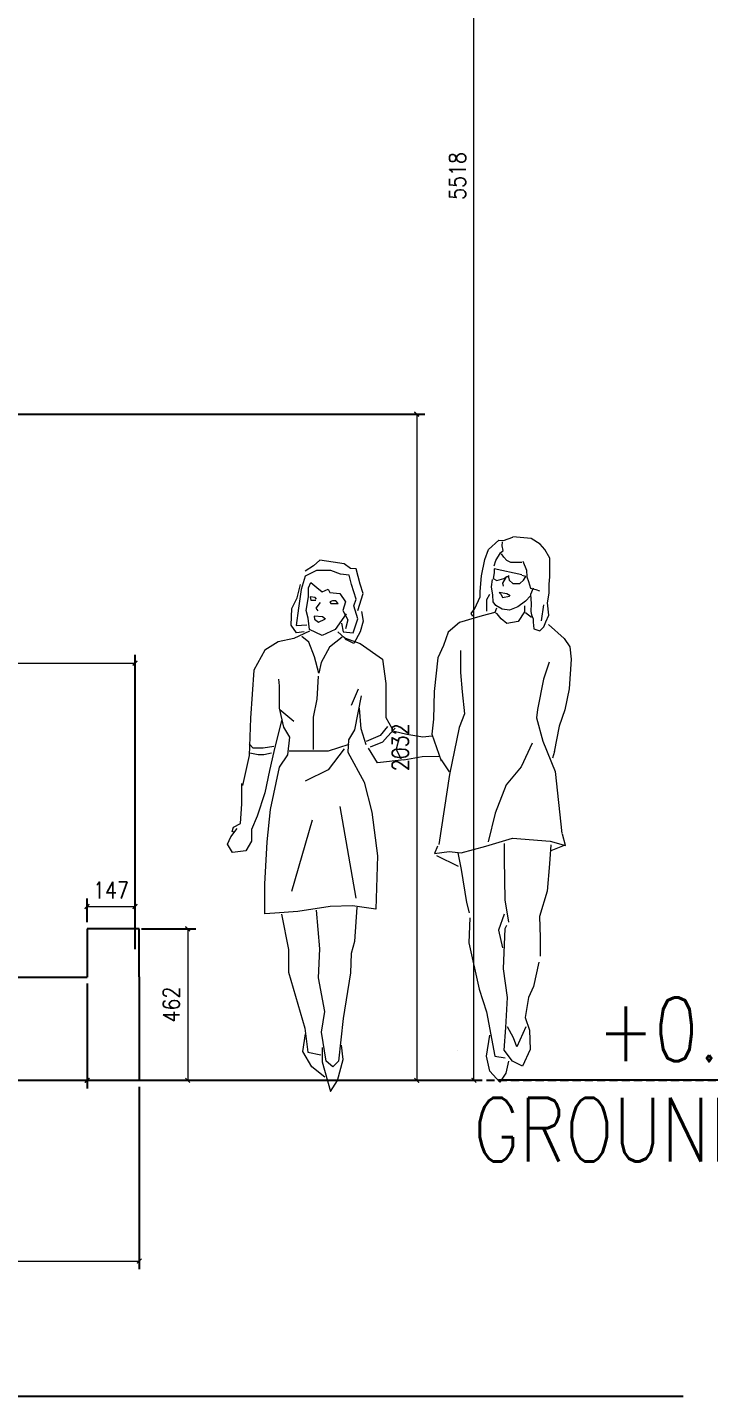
# Model space of a CAD drawing. Header units: millimetres. Extents: x -73920 to 111210, y -48963 to 87920.
# Drawn here: x 34370 to 36447, y 32906 to 37084 of the extents above; entities that cross this region are included whole.
import ezdxf
from ezdxf.enums import TextEntityAlignment as Align

# ---------------------------------------------------------------- set-up
doc = ezdxf.new("R2010")
doc.units = ezdxf.units.MM
doc.header["$LTSCALE"] = 100
doc.header["$MEASUREMENT"] = 0
doc.linetypes.add('DOT2', pattern=[0.125, 0, -0.125])
doc.linetypes.add('HIDDEN', pattern=[0.375, 0.25, -0.125])
for name, color, linetype in [('A-HATCH', 251, 'Continuous'), ('LS-Anno-Attr', 2, 'Continuous'), ('LS-Anno-Level', 4, 'Continuous'), ('POTONGAN', 5, 'Continuous'), ('water', 150, 'DOT2')]:
    doc.layers.add(name, color=color, linetype=linetype)
doc.layers.add('EFECTOS', color=151, linetype='Continuous', lineweight=20)
doc.styles.add('DIM25', font='simplex.shx', dxfattribs={"width": 0.85, "height": 50})
doc.styles.add('Light 1-250', font='simplex.shx', dxfattribs={"width": 0.75, "height": 0.5})
doc.dimstyles.new('DIM25', dxfattribs={"dimtxt": 500, "dimasz": 1, "dimexe": 25, "dimexo": 20, "dimgap": 25, "dimtad": 1, "dimdec": 0, "dimzin": 0, "dimdsep": 46, "dimtxsty": 'DIM25', "dimblk": 'Tick', "dimcen": 0.09, "dimdle": 25, "dimclrd": 256, "dimclre": 256, "dimclrt": 1, "dimadec": 0, "dimazin": 0, "dimtfac": 1, "dimtdec": 0, "dimtix": 1, "dimtmove": 2, "dimatfit": 3, "dimldrblk": 'Tick', "dimfxl": 1, "dimtolj": 1, "dimtzin": 0, "dimlwd": 5, "dimarcsym": 0})

# ---------------------------------------------------------------- blocks, each defined once
blk = doc.blocks.new('Tick')
at = {"const_width": 4}
blk.add_lwpolyline([(-7.1, -7.1), (7.1, 7.1)], dxfattribs=at)
blk = doc.blocks.new('*D130')
at = {"layer": 'A-HATCH', "lineweight": -2, "transparency": 16777216}
for p, q in [((33566.5, 34206.6), (33566.5, 35169.1)), ((34698, 34271.5), (34698, 35169.1))]:
    blk.add_line(p, q, dxfattribs=at)
at = {"layer": 'A-HATCH', "lineweight": 5, "transparency": 16777216}
blk.add_line((33567.5, 35144.1), (34697, 35144.1), dxfattribs=at)
at = {"layer": 'DEFPOINTS', "color": 0, "transparency": 16777216}
for p in [(34698, 35144.1), (34698, 34251.5), (33566.5, 34186.6)]:
    blk.add_point(p, dxfattribs=at)
at = {"layer": 'A-HATCH', "lineweight": 5, "transparency": 16777216, "rotation": 180}
blk.add_blockref('Tick', (33566.5, 35144.1), dxfattribs=at)
at = {"layer": 'A-HATCH', "lineweight": 5, "transparency": 16777216}
blk.add_blockref('Tick', (34698, 35144.1), dxfattribs=at)
at = {"layer": 'A-HATCH', "color": 1, "transparency": 16777216, "insert": (34132.3, 35194.1), "char_height": 50, "attachment_point": 5, "style": 'DIM25'}
blk.add_mtext('\\A1;1131', dxfattribs=at)
blk = doc.blocks.new('*D131')
at = {"layer": 'A-HATCH', "lineweight": -2, "transparency": 16777216}
for p, q in [((34718, 34333.5), (34883.5, 34333.5)), ((34718, 33871.4), (34883.5, 33871.4))]:
    blk.add_line(p, q, dxfattribs=at)
at = {"layer": 'A-HATCH', "lineweight": 5, "transparency": 16777216}
blk.add_line((34858.5, 34332.5), (34858.5, 33872.4), dxfattribs=at)
at = {"layer": 'DEFPOINTS', "color": 0, "transparency": 16777216}
for p in [(34698, 34333.5), (34698, 33871.4), (34858.5, 33871.4)]:
    blk.add_point(p, dxfattribs=at)
at = {"layer": 'A-HATCH', "lineweight": 5, "transparency": 16777216}
for p, rotation in [((34858.5, 34333.5), 90), ((34858.5, 33871.4), 270)]:
    blk.add_blockref('Tick', p, dxfattribs=dict(at, rotation=rotation))
at = {"layer": 'A-HATCH', "color": 1, "transparency": 16777216, "insert": (34808.5, 34102.5), "char_height": 50, "attachment_point": 5, "rotation": 90, "style": 'DIM25'}
blk.add_mtext('\\A1;462', dxfattribs=at)
blk = doc.blocks.new('*D135')
at = {"layer": 'A-HATCH', "lineweight": -2, "transparency": 16777216}
for p, q in [((34551.5, 34353.5), (34551.5, 34426.6)), ((34698, 34353.5), (34698, 34426.6))]:
    blk.add_line(p, q, dxfattribs=at)
at = {"layer": 'A-HATCH', "lineweight": 5, "transparency": 16777216}
for p, q in [((34550.5, 34401.6), (34549.5, 34401.6)), ((34551.5, 34401.6), (34698, 34401.6)), ((34699, 34401.6), (34700, 34401.6))]:
    blk.add_line(p, q, dxfattribs=at)
at = {"layer": 'DEFPOINTS', "color": 0, "transparency": 16777216}
for p in [(34698, 34401.6), (34551.5, 34333.5), (34698, 34333.5)]:
    blk.add_point(p, dxfattribs=at)
at = {"layer": 'A-HATCH', "lineweight": 5, "transparency": 16777216}
blk.add_blockref('Tick', (34551.5, 34401.6), dxfattribs=at)
at = {"layer": 'A-HATCH', "lineweight": 5, "transparency": 16777216, "rotation": 180}
blk.add_blockref('Tick', (34698, 34401.6), dxfattribs=at)
at = {"layer": 'A-HATCH', "color": 1, "transparency": 16777216, "insert": (34624.7, 34451.6), "char_height": 50, "attachment_point": 5, "style": 'DIM25'}
blk.add_mtext('\\A1;147', dxfattribs=at)
blk = doc.blocks.new('*D136')
at = {"layer": 'A-HATCH', "lineweight": -2, "transparency": 16777216}
for p, q in [((21594.6, 33851.4), (21594.6, 33294.9)), ((34710.8, 33851.4), (34710.8, 33294.9))]:
    blk.add_line(p, q, dxfattribs=at)
at = {"layer": 'A-HATCH', "lineweight": 5, "transparency": 16777216}
blk.add_line((21595.6, 33319.9), (34709.8, 33319.9), dxfattribs=at)
at = {"layer": 'DEFPOINTS', "color": 0, "lineweight": 25, "transparency": 16777216}
for p in [(21594.6, 33871.4), (34710.8, 33871.4), (34710.8, 33319.9)]:
    blk.add_point(p, dxfattribs=at)
at = {"layer": 'A-HATCH', "lineweight": 5, "transparency": 16777216, "rotation": 180}
blk.add_blockref('Tick', (21594.6, 33319.9), dxfattribs=at)
at = {"layer": 'A-HATCH', "lineweight": 5, "transparency": 16777216}
blk.add_blockref('Tick', (34710.8, 33319.9), dxfattribs=at)
at = {"layer": 'A-HATCH', "color": 1, "transparency": 16777216, "insert": (28215.7, 33171.8), "char_height": 50, "attachment_point": 5, "style": 'DIM25'}
blk.add_mtext('\\A1;13000', dxfattribs=at)
blk = doc.blocks.new('LEV')
for p, q in [((0, 400), (0, -400)), ((40, 0), (40, 196)), ((80, 0), (80, 183.3)), ((120, 0), (120, 160)), ((160, 0), (160, 120)), ((-400, 0), (1600, 0)), ((-160, -120), (-160, 0)), ((-120, -160), (-120, 0)), ((-80, -183.3), (-80, 0)), ((-40, -196), (-40, 0))]:
    blk.add_line(p, q)
blk.add_circle((0, 0), 200)
at = {"flags": 12}
for tag, p in [('L', (300, 131.8)), ('P', (316.4, -392.1))]:
    blk.add_attdef(tag, p, '', height=250, dxfattribs=at)
blk = doc.blocks.new('Pe1-m17')
for p, q in [((0.1915, 1.602), (0.2227, 1.6301)), ((0.2227, 1.6301), (0.2368, 1.6292)), ((0.2327, 1.613), (0.2344, 1.625)), ((0.2356, 1.599), (0.2327, 1.613)), ((0.2368, 1.6292), (0.265, 1.639)), ((0.3208, 1.6352), (0.265, 1.6398)), ((0.3478, 1.6181), (0.3208, 1.6352)), ((0.3619, 1.602), (0.3478, 1.6181)), ((0.1704, 1.5228), (0.1804, 1.5718)), ((0.1804, 1.5718), (0.1915, 1.602)), ((0.2139, 1.5688), (0.2285, 1.5918)), ((0.2285, 1.5918), (0.2356, 1.599)), ((0.2385, 1.579), (0.2309, 1.5888)), ((0.2468, 1.5688), (0.2385, 1.579)), ((0.3772, 1.576), (0.3619, 1.602)), ((0.3772, 1.5488), (0.3772, 1.576)), ((-0.3361, 1.553), (-0.3613, 1.5364)), ((-0.3272, 1.5382), (-0.3613, 1.5211)), ((-0.3173, 1.5701), (-0.3361, 1.553)), ((-0.2838, 1.5382), (-0.3272, 1.5382)), ((-0.2767, 1.5633), (-0.3173, 1.5701)), ((-0.255, 1.5279), (-0.2838, 1.5382)), ((-0.2432, 1.5582), (-0.2767, 1.5633)), ((-0.2244, 1.545), (-0.2432, 1.5582)), ((-0.2074, 1.5433), (-0.2244, 1.545)), ((-0.1956, 1.4977), (-0.2074, 1.5433)), ((0.2086, 1.5318), (0.2056, 1.5147)), ((0.2086, 1.553), (0.2139, 1.5688)), ((0.292, 1.525), (0.2086, 1.5437)), ((0.2086, 1.5437), (0.2086, 1.5318)), ((0.2597, 1.5628), (0.2468, 1.5688)), ((0.2791, 1.5628), (0.2597, 1.5628)), ((0.2926, 1.5628), (0.2791, 1.5628)), ((0.2955, 1.5671), (0.3067, 1.539)), ((0.3067, 1.539), (0.3079, 1.519)), ((0.3772, 1.519), (0.3772, 1.5488)), ((-0.3854, 1.4565), (-0.3748, 1.4965)), ((-0.3613, 1.5211), (-0.3731, 1.4807)), ((-0.3507, 1.4858), (-0.3443, 1.5024)), ((-0.3443, 1.5024), (-0.3255, 1.4875)), ((-0.228, 1.5245), (-0.255, 1.5279)), ((-0.2209, 1.496), (-0.228, 1.5245)), ((-0.2074, 1.4518), (-0.2209, 1.496)), ((-0.1857, 1.4688), (-0.1956, 1.4977)), ((0.1669, 1.4747), (0.1704, 1.5228)), ((0.2009, 1.4896), (0.2039, 1.5118)), ((0.2045, 1.4637), (0.2009, 1.4896)), ((0.2056, 1.5147), (0.2174, 1.5079)), ((0.2174, 1.5079), (0.2379, 1.5139)), ((0.2456, 1.519), (0.2338, 1.5007)), ((0.2338, 1.5007), (0.2356, 1.4909)), ((0.2379, 1.5139), (0.2468, 1.5207)), ((0.2468, 1.5207), (0.2538, 1.5207)), ((0.2538, 1.5207), (0.2509, 1.522)), ((0.2509, 1.522), (0.2538, 1.5096)), ((0.2538, 1.5096), (0.265, 1.499)), ((0.265, 1.499), (0.2867, 1.499)), ((0.2867, 1.499), (0.2979, 1.5096)), ((0.3049, 1.5207), (0.292, 1.5237)), ((0.2979, 1.5096), (0.3049, 1.5207)), ((0.3079, 1.519), (0.312, 1.505)), ((0.312, 1.505), (0.319, 1.485)), ((0.3748, 1.4977), (0.3772, 1.519)), ((0.3748, 1.4696), (0.3748, 1.4977)), ((-0.4013, 1.4241), (-0.3854, 1.4565)), ((-0.3731, 1.4807), (-0.3813, 1.425)), ((-0.3578, 1.4182), (-0.3507, 1.4586)), ((-0.3507, 1.4586), (-0.3507, 1.4858)), ((-0.346, 1.4586), (-0.3443, 1.4488)), ((-0.3308, 1.4569), (-0.346, 1.4586)), ((-0.3443, 1.4488), (-0.329, 1.4488)), ((-0.3272, 1.4518), (-0.3308, 1.4569)), ((-0.3255, 1.4875), (-0.3102, 1.4739)), ((-0.3102, 1.4739), (-0.292, 1.4824)), ((-0.292, 1.4824), (-0.2867, 1.4722)), ((-0.2867, 1.4722), (-0.2567, 1.4688)), ((-0.2785, 1.4471), (-0.2867, 1.4437)), ((-0.2685, 1.4471), (-0.2785, 1.4471)), ((-0.2614, 1.4386), (-0.2685, 1.4471)), ((-0.2567, 1.4688), (-0.2397, 1.4437)), ((-0.2144, 1.4318), (-0.2074, 1.4518)), ((-0.2027, 1.4182), (-0.1857, 1.4688)), ((0.1504, 1.4237), (0.1669, 1.4586)), ((0.1669, 1.4586), (0.1669, 1.4747)), ((0.1945, 1.4658), (0.1857, 1.4496)), ((0.1857, 1.4496), (0.1857, 1.4156)), ((0.2056, 1.4437), (0.2045, 1.4637)), ((0.2468, 1.4679), (0.2238, 1.4726)), ((0.2238, 1.4726), (0.2297, 1.4658)), ((0.2297, 1.4658), (0.2344, 1.4569)), ((0.2344, 1.4569), (0.255, 1.4607)), ((0.2567, 1.4616), (0.2468, 1.4679)), ((0.319, 1.4616), (0.3037, 1.4458)), ((0.319, 1.485), (0.3349, 1.4807)), ((0.3261, 1.485), (0.319, 1.4658)), ((0.319, 1.4658), (0.3208, 1.4386)), ((0.3349, 1.4807), (0.3461, 1.4769)), ((0.3701, 1.4407), (0.3748, 1.4696)), ((-0.403, 1.3739), (-0.4013, 1.4241)), ((-0.3813, 1.425), (-0.3884, 1.3726)), ((-0.3525, 1.3948), (-0.3578, 1.4182)), ((-0.3155, 1.442), (-0.329, 1.425)), ((-0.329, 1.425), (-0.3225, 1.4165)), ((-0.2867, 1.4437), (-0.2838, 1.4386)), ((-0.2838, 1.4386), (-0.2614, 1.4386)), ((-0.2379, 1.4079), (-0.2703, 1.3607)), ((-0.2397, 1.4437), (-0.2479, 1.4182)), ((-0.2479, 1.4182), (-0.2327, 1.3896)), ((-0.2027, 1.393), (-0.2144, 1.4318)), ((-0.1915, 1.4148), (-0.1862, 1.3854)), ((0.1398, 1.4088), (0.1504, 1.4237)), ((0.1445, 1.4007), (0.1398, 1.4088)), ((0.2109, 1.4115), (0.1729, 1.4019)), ((0.2139, 1.4326), (0.2056, 1.4437)), ((0.2164, 1.4246), (0.2109, 1.4115)), ((0.2327, 1.4216), (0.2139, 1.4326)), ((0.2184, 1.4074), (0.2144, 1.4096)), ((0.2301, 1.3924), (0.2184, 1.4074)), ((0.255, 1.4186), (0.2327, 1.4216)), ((0.2808, 1.4288), (0.255, 1.4186)), ((0.3037, 1.4458), (0.2808, 1.4288)), ((0.3004, 1.4133), (0.2812, 1.3847)), ((0.3004, 1.4323), (0.3004, 1.4133)), ((0.3039, 1.4115), (0.3211, 1.3979)), ((0.3208, 1.4386), (0.3196, 1.4148)), ((0.3196, 1.4148), (0.322, 1.4045)), ((0.3578, 1.4348), (0.3502, 1.3867)), ((0.3737, 1.4037), (0.3701, 1.4407)), ((-0.3872, 1.3501), (-0.403, 1.3739)), ((-0.3884, 1.3726), (-0.356, 1.3743)), ((-0.3478, 1.3607), (-0.3525, 1.3948)), ((-0.3343, 1.4011), (-0.3325, 1.3913)), ((-0.309, 1.3982), (-0.3343, 1.4011)), ((-0.3325, 1.3913), (-0.3208, 1.3828)), ((-0.3208, 1.3828), (-0.302, 1.3913)), ((-0.3002, 1.3913), (-0.309, 1.3982)), ((-0.2515, 1.3794), (-0.2462, 1.3539)), ((-0.2327, 1.3896), (-0.2397, 1.3624)), ((-0.2162, 1.3505), (-0.2027, 1.393)), ((-0.1862, 1.3854), (-0.1956, 1.3531)), ((0.1042, 1.3811), (0.0698, 1.3525)), ((0.1482, 1.3943), (0.1042, 1.3811)), ((0.1729, 1.4019), (0.1482, 1.3943)), ((0.2468, 1.3789), (0.2301, 1.3924)), ((0.2812, 1.3847), (0.2468, 1.3789)), ((0.322, 1.4045), (0.3267, 1.3926)), ((0.3267, 1.3926), (0.3267, 1.3824)), ((0.3267, 1.3824), (0.329, 1.3624)), ((0.3466, 1.3565), (0.359, 1.3684)), ((0.359, 1.3684), (0.3649, 1.3837)), ((0.3649, 1.3837), (0.3737, 1.4037)), ((0.3727, 1.3752), (0.4202, 1.3335)), ((-0.443, 1.3233), (-0.4829, 1.2982)), ((-0.3954, 1.3331), (-0.443, 1.3233)), ((-0.3478, 1.3556), (-0.3954, 1.3331)), ((-0.3637, 1.3531), (-0.3872, 1.3501)), ((-0.3504, 1.3221), (-0.3712, 1.3389)), ((-0.3102, 1.3424), (-0.3478, 1.3607)), ((-0.2703, 1.3607), (-0.3102, 1.3424)), ((-0.2498, 1.3371), (-0.2877, 1.3067)), ((-0.2626, 1.3531), (-0.2426, 1.3356)), ((-0.2462, 1.3539), (-0.2162, 1.3505)), ((-0.2362, 1.3292), (-0.2432, 1.3369)), ((-0.2426, 1.3356), (-0.1951, 1.3182)), ((-0.2139, 1.3182), (-0.2362, 1.3292)), ((-0.1956, 1.3531), (-0.2139, 1.3182)), ((0.0698, 1.3525), (0.0566, 1.3126)), ((0.329, 1.3624), (0.3466, 1.3565)), ((0.4202, 1.3335), (0.4374, 1.3086)), ((-0.4829, 1.2982), (-0.5158, 1.2382)), ((-0.3332, 1.2782), (-0.3504, 1.3221)), ((-0.2877, 1.3067), (-0.3125, 1.2609)), ((-0.1951, 1.3182), (-0.1275, 1.2705)), ((0.0566, 1.3126), (0.0394, 1.2745)), ((0.1072, 1.2972), (0.1072, 1.2302)), ((0.4374, 1.3086), (0.4409, 1.2705)), ((-0.3201, 1.2287), (-0.3332, 1.2782)), ((-0.3125, 1.2609), (-0.3201, 1.2287)), ((-0.1275, 1.2705), (-0.1175, 1.1977)), ((0.0394, 1.2745), (0.0283, 1.1734)), ((0.3752, 1.2617), (0.3575, 1.2108)), ((0.4409, 1.2705), (0.4354, 1.1811)), ((-0.5158, 1.2382), (-0.5258, 1.0926)), ((-0.4383, 1.1905), (-0.4406, 1.2105)), ((-0.3221, 1.2192), (-0.3256, 1.1507)), ((0.1072, 1.2302), (0.1123, 1.1719)), ((0.3575, 1.2108), (0.3398, 1.1188)), ((-0.4383, 1.1228), (-0.4383, 1.1905)), ((-0.2015, 1.1799), (-0.2221, 1.1314)), ((-0.1927, 1.1603), (-0.2127, 1.0577)), ((-0.1175, 1.1977), (-0.1175, 1.1505)), ((0.0283, 1.1734), (0.0263, 1.0899)), ((0.1123, 1.1719), (0.1193, 1.1064)), ((0.4354, 1.1811), (0.4222, 1.1185)), ((-0.4254, 1.0654), (-0.4383, 1.1228)), ((-0.3954, 1.0828), (-0.4371, 1.1177)), ((-0.3256, 1.1507), (-0.3373, 1.0954)), ((-0.1927, 1.0603), (-0.1974, 1.1228)), ((-0.1175, 1.1505), (-0.1175, 1.0952)), ((0.3398, 1.1188), (0.3368, 1.0943)), ((0.4222, 1.1185), (0.405, 1.069)), ((-0.5258, 1.0926), (-0.5305, 0.9803)), ((-0.433, 1.0854), (-0.4553, 0.9926)), ((-0.3373, 1.0954), (-0.3373, 0.9984)), ((-0.1175, 1.0952), (-0.0999, 1.0628)), ((0.0263, 1.0899), (0.0207, 1.0441)), ((0.1193, 1.1064), (0.1037, 1.0643)), ((0.3368, 1.0943), (0.356, 1.0236)), ((-0.4077, 1.0352), (-0.4254, 1.0654)), ((-0.413, 0.9824), (-0.4077, 1.0352)), ((-0.2127, 1.0577), (-0.2303, 1.0275)), ((-0.1774, 1.0126), (-0.1927, 1.0603)), ((-0.1351, 1.0403), (-0.1774, 1.0228)), ((-0.1128, 1.0675), (-0.1351, 1.0403)), ((-0.1128, 1.0377), (-0.1275, 1.0203)), ((-0.0899, 1.0628), (-0.1128, 1.0377)), ((-0.0925, 1.054), (-0.0546, 1.0441)), ((-0.0776, 1.0339), (-0.0864, 0.9994)), ((-0.0546, 1.0441), (-0.0066, 1.0361)), ((-0.0066, 1.0361), (0.0212, 1.0397)), ((0.0207, 1.0441), (0.049, 0.9643)), ((0.1037, 1.0643), (0.0738, 0.9233)), ((0.405, 1.069), (0.3899, 0.991)), ((-0.5182, 1.0024), (-0.5305, 1.0152)), ((-0.4882, 1.0024), (-0.5182, 1.0024)), ((-0.4553, 1.0075), (-0.4882, 1.0024)), ((-0.4553, 0.9926), (-0.4683, 0.9352)), ((-0.2914, 0.9931), (-0.4095, 0.9931)), ((-0.2291, 1.0135), (-0.2914, 0.9931)), ((-0.2432, 0.9999), (-0.2914, 0.9373)), ((-0.2303, 1.0275), (-0.2327, 0.9901)), ((-0.1428, 0.9577), (-0.1704, 1.0024)), ((-0.1275, 1.0203), (-0.1651, 1.005)), ((-0.0864, 0.9994), (-0.0729, 0.9697)), ((0.3236, 1.0178), (0.2908, 0.946)), ((0.356, 1.0236), (0.3929, 0.9321)), ((0.3909, 0.9918), (0.3848, 0.972)), ((-0.5305, 0.9803), (-0.5505, 0.8901)), ((-0.5029, 0.9824), (-0.5282, 0.9875)), ((-0.4859, 0.9824), (-0.5029, 0.9824)), ((-0.463, 0.9875), (-0.4859, 0.9824)), ((-0.4383, 0.945), (-0.413, 0.9824)), ((-0.2327, 0.9901), (-0.1827, 0.8999)), ((-0.0623, 0.9675), (-0.1428, 0.9577)), ((-0.0637, 0.9672), (-0.0081, 0.9771)), ((-0.0081, 0.9771), (0.0435, 0.9782)), ((0.049, 0.9676), (0.0728, 0.9306)), ((-0.4683, 0.9352), (-0.4829, 0.8675)), ((-0.4653, 0.8173), (-0.4383, 0.945)), ((-0.2914, 0.9373), (-0.3607, 0.9029)), ((0.0738, 0.9233), (0.042, 0.7116)), ((0.2908, 0.946), (0.2452, 0.8914)), ((0.3929, 0.9321), (0.4126, 0.7449)), ((-0.5517, 0.8348), (-0.5517, 0.896)), ((-0.1827, 0.8999), (-0.1604, 0.8097)), ((0.2452, 0.8914), (0.2124, 0.8064)), ((-0.5564, 0.7752), (-0.5517, 0.8348)), ((-0.4829, 0.8675), (-0.5059, 0.7973)), ((-0.2567, 0.8267), (-0.2086, 0.5492)), ((-0.5059, 0.7973), (-0.5229, 0.7573)), ((-0.4753, 0.7199), (-0.4653, 0.8173)), ((-0.1604, 0.8097), (-0.1428, 0.6773)), ((0.2124, 0.8064), (0.1906, 0.7193)), ((-0.5858, 0.7348), (-0.5658, 0.7599)), ((-0.5816, 0.7505), (-0.5775, 0.7641)), ((-0.5752, 0.7492), (-0.5816, 0.7505)), ((-0.5775, 0.7641), (-0.5564, 0.7752)), ((-0.5229, 0.7573), (-0.5229, 0.722)), ((-0.3402, 0.785), (-0.4025, 0.5701)), ((-0.5957, 0.7122), (-0.5858, 0.7348)), ((-0.5805, 0.6871), (-0.5957, 0.7122)), ((-0.5229, 0.722), (-0.5405, 0.6922)), ((-0.4829, 0.5918), (-0.4753, 0.7199)), ((0.0379, 0.7061), (0.0293, 0.6845)), ((0.1097, 0.6867), (0.1841, 0.7061)), ((0.1841, 0.7061), (0.2645, 0.7303)), ((0.2387, 0.7149), (0.2387, 0.6669)), ((0.2645, 0.7303), (0.3782, 0.7215)), ((0.3803, 0.7105), (0.3757, 0.6537)), ((0.3782, 0.7215), (0.4237, 0.7083)), ((0.4197, 0.7083), (0.3803, 0.6929)), ((0.4237, 0.7083), (0.4152, 0.7431)), ((-0.5405, 0.6922), (-0.5805, 0.6871)), ((-0.1428, 0.6773), (-0.1475, 0.5169)), ((0.0293, 0.6845), (0.0728, 0.6907)), ((0.1011, 0.6449), (0.0359, 0.6779)), ((0.0728, 0.6907), (0.1097, 0.6867)), ((0.0991, 0.6867), (0.1097, 0.6365)), ((0.2387, 0.6669), (0.2407, 0.545)), ((0.1097, 0.6365), (0.1254, 0.5362)), ((0.3757, 0.6537), (0.3691, 0.571)), ((-0.4829, 0.502), (-0.4829, 0.5918)), ((0.2407, 0.545), (0.2518, 0.4772)), ((0.3691, 0.571), (0.3454, 0.4948)), ((-0.453, 0.5041), (-0.4829, 0.502)), ((-0.3831, 0.5092), (-0.453, 0.5041)), ((-0.433, 0.5012), (-0.4113, 0.3944)), ((-0.2855, 0.5246), (-0.3831, 0.5092)), ((-0.3167, 0.3969), (-0.3267, 0.5131)), ((-0.218, 0.5267), (-0.2855, 0.5246)), ((-0.1475, 0.5169), (-0.218, 0.5267)), ((-0.205, 0.5229), (-0.2127, 0.4186)), ((0.1254, 0.5362), (0.134, 0.5058)), ((0.2392, 0.501), (0.2215, 0.4527)), ((0.1355, 0.4908), (0.133, 0.4146)), ((0.2367, 0.3362), (0.2417, 0.4578)), ((0.2417, 0.4578), (0.2468, 0.468)), ((0.3454, 0.4948), (0.3474, 0.4314)), ((-0.2127, 0.4186), (-0.2221, 0.3824)), ((0.133, 0.4146), (0.1633, 0.2754)), ((0.2215, 0.4527), (0.2341, 0.3996)), ((0.3474, 0.4314), (0.3474, 0.3747)), ((-0.4113, 0.3944), (-0.4113, 0.3267)), ((-0.3214, 0.3097), (-0.3167, 0.3969)), ((-0.2221, 0.3824), (-0.2244, 0.3241)), ((0.2493, 0.2501), (0.2367, 0.3362)), ((0.3433, 0.3563), (0.3277, 0.2831)), ((-0.4113, 0.3267), (-0.3625, 0.1573)), ((-0.302, 0.208), (-0.3214, 0.3097)), ((-0.2244, 0.3241), (-0.2468, 0.1863)), ((0.1633, 0.2754), (0.1861, 0.2069)), ((0.2442, 0.1589), (0.2493, 0.2501)), ((0.3125, 0.2501), (0.3024, 0.1893)), ((0.3277, 0.2831), (0.3125, 0.2501)), ((-0.312, 0.145), (-0.302, 0.208)), ((0.1861, 0.2069), (0.2114, 0.0729)), ((-0.2468, 0.1863), (-0.2609, 0.0578)), ((0.3024, 0.1893), (0.315, 0.1513)), ((-0.3678, 0.0871), (-0.3602, 0.1403)), ((-0.3625, 0.1573), (-0.3531, 0.0846)), ((-0.2973, 0.0578), (-0.312, 0.145)), ((0.1861, 0.0729), (0.1962, 0.1362)), ((0.2392, 0.0905), (0.2442, 0.1589)), ((0.267, 0.1285), (0.2493, 0.1615)), ((0.2771, 0.1007), (0.267, 0.1285)), ((0.3049, 0.1615), (0.2771, 0.1007)), ((0.315, 0.1513), (0.3176, 0.093)), ((-0.3408, 0.0408), (-0.3678, 0.0871)), ((-0.3531, 0.0846), (-0.3143, 0.0773)), ((-0.3096, 0.0991), (-0.3096, 0.0556)), ((-0.2468, 0.0629), (-0.2515, 0.1063)), ((0.2645, 0.0575), (0.2392, 0.0905)), ((0.3176, 0.093), (0.2948, 0.0425)), ((-0.3096, 0.0556), (-0.2849, -0.0341)), ((-0.2779, 0.0408), (-0.2973, 0.0578)), ((-0.2609, 0.0578), (-0.2779, 0.0408)), ((-0.2632, -0.0001), (-0.2468, 0.0629)), ((0.1962, 0.0271), (0.1861, 0.0729)), ((0.2114, 0.0729), (0.2417, 0.0678)), ((0.2518, 0.0575), (0.2442, 0.022)), ((0.2948, 0.0425), (0.2645, 0.0575)), ((-0.302, 0.0093), (-0.3408, 0.0408)), ((0.2265, -0.0059), (0.1962, 0.0271)), ((0.2442, 0.022), (0.2265, -0.0059)), ((-0.2849, -0.0341), (-0.2632, -0.0001))]:
    blk.add_line(p, q)
blk = doc.blocks.new('*D141')
at = {"layer": 'A-HATCH', "lineweight": -2, "transparency": 16777216}
for p, q in [((31936.5, 35903.7), (35581.9, 35903.7)), ((31936.5, 33871.4), (35581.9, 33871.4))]:
    blk.add_line(p, q, dxfattribs=at)
at = {"layer": 'A-HATCH', "lineweight": 5, "transparency": 16777216}
blk.add_line((35556.9, 35902.7), (35556.9, 33872.4), dxfattribs=at)
at = {"layer": 'DEFPOINTS', "color": 0, "transparency": 16777216}
for p in [(31916.5, 35903.7), (31916.5, 33871.4), (35556.9, 33871.4)]:
    blk.add_point(p, dxfattribs=at)
at = {"layer": 'A-HATCH', "lineweight": 5, "transparency": 16777216}
for p, rotation in [((35556.9, 35903.7), 90), ((35556.9, 33871.4), 270)]:
    blk.add_blockref('Tick', p, dxfattribs=dict(at, rotation=rotation))
at = {"layer": 'A-HATCH', "color": 1, "transparency": 16777216, "insert": (35506.9, 34887.6), "char_height": 50, "attachment_point": 5, "rotation": 90, "style": 'DIM25'}
blk.add_mtext('\\A1;2032', dxfattribs=at)
blk = doc.blocks.new('*D142')
at = {"layer": 'A-HATCH', "lineweight": -2, "transparency": 16777216}
for p, q in [((28177.6, 39389.5), (35756.5, 39389.5)), ((28026.5, 33871.4), (35756.5, 33871.4))]:
    blk.add_line(p, q, dxfattribs=at)
at = {"layer": 'A-HATCH', "lineweight": 5, "transparency": 16777216}
blk.add_line((35731.5, 33872.4), (35731.5, 39388.5), dxfattribs=at)
at = {"layer": 'DEFPOINTS', "color": 0, "transparency": 16777216}
for p in [(28157.6, 39389.5), (35731.5, 39389.5), (28006.5, 33871.4)]:
    blk.add_point(p, dxfattribs=at)
at = {"layer": 'A-HATCH', "lineweight": 5, "transparency": 16777216}
for p, rotation in [((35731.5, 39389.5), 90), ((35731.5, 33871.4), 270)]:
    blk.add_blockref('Tick', p, dxfattribs=dict(at, rotation=rotation))
at = {"layer": 'A-HATCH', "color": 1, "transparency": 16777216, "insert": (35681.5, 36630.5), "char_height": 50, "attachment_point": 5, "rotation": 90, "style": 'DIM25'}
blk.add_mtext('\\A1;5518', dxfattribs=at)
blk = doc.blocks.new('*D156')
at = {"layer": 'DEFPOINTS', "color": 0, "linetype": 'ByBlock', "lineweight": 25, "transparency": 16777216}
for p in [(33566.5, 34186.6), (34552, 34186.6), (34552, 33871.4)]:
    blk.add_point(p, dxfattribs=at)
at = {"layer": 'water', "linetype": 'ByBlock', "lineweight": -2, "transparency": 16777216}
for p, q in [((33566.5, 34166.6), (33566.5, 33846.4)), ((34552, 34166.6), (34552, 33846.4))]:
    blk.add_line(p, q, dxfattribs=at)
at = {"layer": 'water', "linetype": 'ByBlock', "lineweight": 5, "transparency": 16777216}
blk.add_line((33567.5, 33871.4), (34551, 33871.4), dxfattribs=at)
at = {"layer": 'water', "linetype": 'ByBlock', "lineweight": 5, "transparency": 16777216, "rotation": 180}
blk.add_blockref('Tick', (33566.5, 33871.4), dxfattribs=at)
at = {"layer": 'water', "linetype": 'ByBlock', "lineweight": 5, "transparency": 16777216}
blk.add_blockref('Tick', (34552, 33871.4), dxfattribs=at)
at = {"layer": 'water', "color": 1, "linetype": 'ByBlock', "lineweight": 25, "transparency": 16777216, "insert": (34059.3, 33921.4), "char_height": 50, "attachment_point": 5, "style": 'DIM25'}
blk.add_mtext('\\A1;986', dxfattribs=at)

msp = doc.modelspace()

# ---------------------------------------------------------------- linework, layer by layer
at = {"layer": 'A-HATCH', "color": 2}
for p, q in [((34710.81439623, 34333.54110822), (34552.03796139, 34333.54110822)), ((34552.03796139, 34333.54110822), (34552.03796139, 34186.17060906)), ((34710.81439623, 34186.61640437), (34710.81439623, 34333.54110822)), ((33566.50558981, 34186.61640437), (34552.03796139, 34186.17060906)), ((34710.81439623, 34186.61640437), (34710.81439623, 33871.40020208)), ((21614.58033607, 33866.52196811), (34717.99786503, 33871.40020208))]:
    msp.add_line(p, q, dxfattribs=at)
at = {"layer": 'A-HATCH', "color": 150}
msp.add_line((35682.15855179, 33961.96023499), (35682.15855179, 33961.96023499), dxfattribs=at)
at = {"layer": 'A-HATCH', "linetype": 'HIDDEN'}
msp.add_line((20844.40833309, 33871.40020208), (40930.09096282, 33871.40020208), dxfattribs=at)
at = {"layer": 'POTONGAN', "linetype": 'Continuous'}
msp.add_line((36368.92894696, 32906.36522965), (15904.05981102, 32906.36522965), dxfattribs=at)

# ---------------------------------------------------------------- block references
at = {"layer": 'EFECTOS', "color": 0, "ltscale": 0.2, "xscale": 1011, "yscale": 1011, "zscale": 1011}
msp.add_blockref('Pe1-m17', (35581.8711375, 33871.40020208), dxfattribs=at)
at = {"layer": 'LS-Anno-Level'}
ref = msp.add_blockref('LEV', (37051.12442074, 33871.40020208), dxfattribs=dict(at, xscale=-0.7782575775070838, yscale=0.7782579724575642, zscale=0.7782579455591017, rotation=359.9999999999957))
ref.add_attrib('POSITION', 'GROUND', dxfattribs={"layer": 'LS-Anno-Attr', "height": 194.56448639, "rotation": 359.9999513214, "style": 'Light 1-250', "width": 0.8, "flags": 12}).set_placement((36160.05301896, 33721.03119267), align=Align.MIDDLE)
ref.add_attrib('LEVE', '+0.00', dxfattribs={"layer": 'LS-Anno-Attr', "height": 194.56448639, "rotation": 359.9999513214, "style": 'Light 1-250', "width": 0.8, "flags": 12}).set_placement((36428.51818879, 34027.05233527), align=Align.MIDDLE)

# ---------------------------------------------------------------- dimensions: what is measured, and where the dimension line sits
at = {"layer": 'A-HATCH', "color": 150}
for base, p1, p2, picture, middle in [((35731.5442395, 39389.54123971), (28006.52719579, 33871.40020208), (28157.62919561, 39389.54123971), '*D142', (35681.5442395, 36630.47072089)), ((35556.8711375, 33871.40020208), (31916.50558982, 35903.74106219), (31916.50558982, 33871.40020208), '*D141', (35506.8711375, 34887.57063213))]:
    dim = msp.add_linear_dim(base=base, p1=p1, p2=p2, angle=90, dimstyle='DIM25', dxfattribs=at)
    dim.commit()
    dim.dimension.update_dxf_attribs({"geometry": picture, "text_midpoint": middle})
at = {"layer": 'A-HATCH', "color": 1}
dim = msp.add_linear_dim(base=(34697.99786503, 35144.12115073), p1=(33566.50558981, 34186.61640437), p2=(34697.99786503, 34251.511543), dimstyle='DIM25', dxfattribs=at)
dim.commit()
dim.dimension.update_dxf_attribs({"geometry": '*D130', "text_midpoint": (34132.25172742, 35194.12115073)})
at = {"layer": 'A-HATCH', "color": 2}
dim = msp.add_linear_dim(base=(34697.99786503, 34401.59487894), p1=(34551.46206873, 34333.54110822), p2=(34697.99786503, 34333.54110822), dimstyle='DIM25', dxfattribs=at)
dim.commit()
dim.dimension.update_dxf_attribs({"geometry": '*D135', "text_midpoint": (34624.72996688, 34451.59487894)})
dim = msp.add_linear_dim(base=(34858.50197785, 33871.40020208), p1=(34697.99786503, 34333.54110822), p2=(34697.99786503, 33871.40020208), angle=90, dimstyle='DIM25', dxfattribs=at)
dim.commit()
dim.dimension.update_dxf_attribs({"geometry": '*D131', "text_midpoint": (34808.50197785, 34102.47065515)})
dim = msp.add_linear_dim(base=(34710.81439623, 33319.92724117), p1=(21594.58033607, 33871.40020208), p2=(34710.81439623, 33871.40020208), text='13000', dimstyle='DIM25', dxfattribs=at)
dim.commit()
dim.dimension.update_dxf_attribs({"geometry": '*D136', "text_midpoint": (28215.70608821, 33171.77606183), "dimtype": 160})
at = {"layer": 'water', "color": 2, "linetype": 'ByBlock', "lineweight": 25}
dim = msp.add_linear_dim(base=(34552.03796139, 33871.40020208), p1=(33566.50558981, 34186.61640437), p2=(34552.03796139, 34186.61640437), dimstyle='DIM25', dxfattribs=at)
dim.commit()
dim.dimension.update_dxf_attribs({"geometry": '*D156', "text_midpoint": (34059.2717756, 33921.40020208)})

doc.saveas('drawing.dxf')
